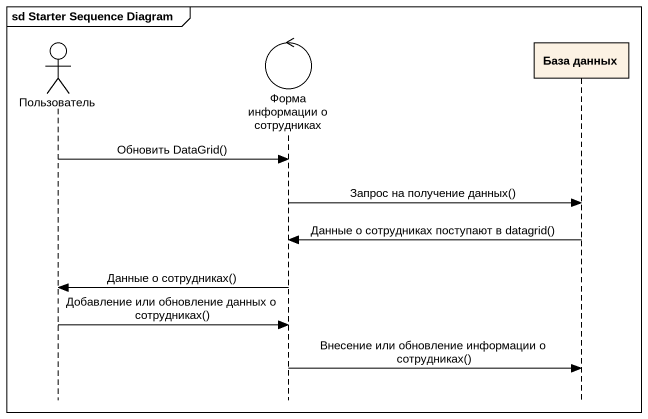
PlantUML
@startuml
mainframe sd Starter Sequence Diagram
hide footbox
actor Пользователь
control "Форма информации о сотрудниках" as Форма_информации_о
participant "База данных" as База_данных

Пользователь -> Форма_информации_о : Обновить DataGrid()
Форма_информации_о -> База_данных : Запрос на получение данных()
База_данных -> Форма_информации_о : Данные о сотрудниках поступают в datagrid()
Форма_информации_о -> Пользователь : Данные о сотрудниках()
Пользователь -> Форма_информации_о : Добавление или обновление данных о сотрудниках()
Форма_информации_о -> База_данных : Внесение или обновление информации о сотрудниках()
@enduml
